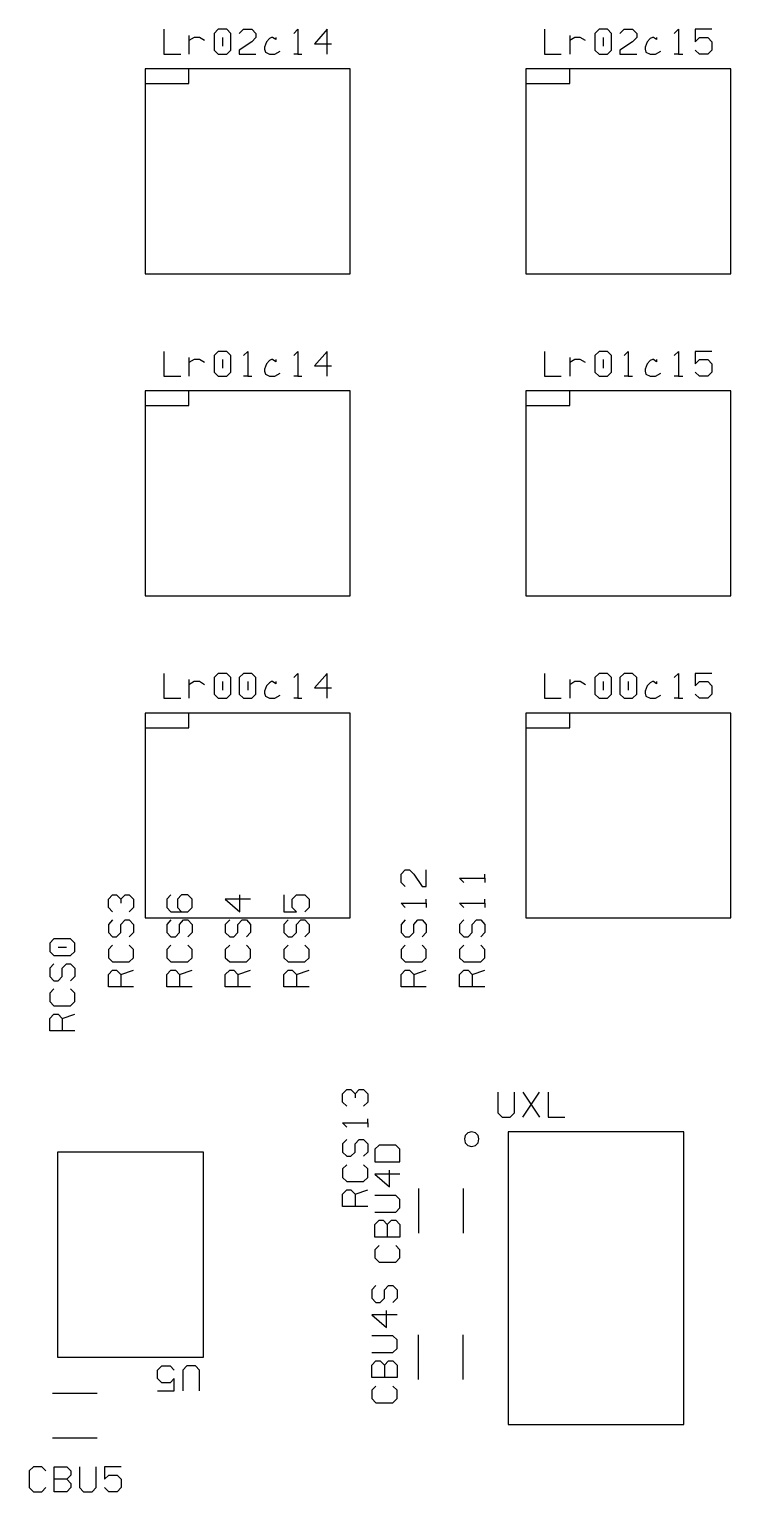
# Model space of a CAD drawing. Extents: x 0.09 to 4.46, y 0.02 to 2.61.
# Drawn here: x 3.897 to 4.368, y 0.293 to 1.277 of the extents above; entities that cross this region are included whole.
import ezdxf

# ---------------------------------------------------------------- set-up
doc = ezdxf.new("R2010")
doc.units = 0
doc.layers.get('0').update_dxf_attribs({"linetype": 'CONTINUOUS'})

msp = doc.modelspace()

# ---------------------------------------------------------------- linework, layer by layer
at = {"color": 0}
for p, q in [((3.98708, 1.27669), (3.98708, 1.25987)), ((4.0039, 1.27252), (4.0039, 1.25987)), ((4.00749, 1.2711), (4.0039, 1.26904)), ((4.01096, 1.2711), (4.00749, 1.2711)), ((4.01443, 1.26904), (4.01096, 1.2711)), ((4.0236, 1.27669), (4.02083, 1.27387)), ((4.02083, 1.27387), (4.02083, 1.26264)), ((4.02929, 1.27669), (4.0236, 1.27669)), ((4.02636, 1.2711), (4.02636, 1.26541)), ((4.03207, 1.27387), (4.02929, 1.27669)), ((4.03207, 1.26264), (4.03207, 1.27387)), ((4.03765, 1.27387), (4.04058, 1.27669)), ((4.04058, 1.27669), (4.04611, 1.27669)), ((4.04611, 1.27669), (4.04889, 1.27387)), ((4.04889, 1.2711), (4.04611, 1.26834)), ((4.04889, 1.27387), (4.04889, 1.2711)), ((4.05806, 1.2704), (4.05599, 1.26834)), ((4.05946, 1.2711), (4.05806, 1.2704)), ((4.06011, 1.2711), (4.05946, 1.2711)), ((4.06222, 1.26975), (4.06011, 1.2711)), ((4.06222, 1.2711), (4.06222, 1.26975)), ((4.07433, 1.27387), (4.0771, 1.27669)), ((4.0771, 1.27669), (4.0771, 1.25987)), ((4.09679, 1.27669), (4.08832, 1.26682)), ((4.09679, 1.25987), (4.09679, 1.27669)), ((4.24289, 1.27669), (4.24289, 1.25987)), ((4.25988, 1.27252), (4.25988, 1.25987)), ((4.26335, 1.2711), (4.25988, 1.26904)), ((4.26682, 1.2711), (4.26335, 1.2711)), ((4.2704, 1.26904), (4.26682, 1.2711)), ((4.27957, 1.27669), (4.27669, 1.27387)), ((4.27669, 1.27387), (4.27669, 1.26264)), ((4.28515, 1.27669), (4.27957, 1.27669)), ((4.28233, 1.2711), (4.28233, 1.26541)), ((4.28792, 1.27387), (4.28515, 1.27669)), ((4.28792, 1.26264), (4.28792, 1.27387)), ((4.29362, 1.27387), (4.29639, 1.27669)), ((4.29639, 1.27669), (4.30208, 1.27669)), ((4.30208, 1.27669), (4.30485, 1.27387)), ((4.30485, 1.2711), (4.30208, 1.26834)), ((4.30485, 1.27387), (4.30485, 1.2711)), ((4.31401, 1.2704), (4.31179, 1.26834)), ((4.31543, 1.2711), (4.31401, 1.2704)), ((4.31614, 1.2711), (4.31543, 1.2711)), ((4.31819, 1.26975), (4.31614, 1.2711)), ((4.31819, 1.2711), (4.31819, 1.26975)), ((4.33014, 1.27387), (4.3329, 1.27669)), ((4.3329, 1.27669), (4.3329, 1.25987)), ((4.35542, 1.27669), (4.34418, 1.27669)), ((4.34418, 1.27669), (4.34418, 1.26834)), ((4.34418, 1.26834), (4.34706, 1.2711)), ((4.34706, 1.2711), (4.35265, 1.2711)), ((4.35265, 1.2711), (4.35542, 1.26834)), ((3.98708, 1.25987), (3.99832, 1.25987)), ((4.02083, 1.26264), (4.0236, 1.25987)), ((4.0236, 1.25987), (4.02929, 1.25987)), ((4.02929, 1.25987), (4.03207, 1.26264)), ((4.04611, 1.26834), (4.03765, 1.26264)), ((4.03765, 1.26264), (4.03765, 1.25987)), ((4.03765, 1.25987), (4.04889, 1.25987)), ((4.05599, 1.26834), (4.05458, 1.2647)), ((4.05458, 1.2647), (4.05458, 1.26335)), ((4.05458, 1.26335), (4.05528, 1.26123)), ((4.05528, 1.26123), (4.05806, 1.25987)), ((4.05806, 1.25987), (4.06153, 1.25987)), ((4.06153, 1.25987), (4.06515, 1.26194)), ((4.0771, 1.25987), (4.07433, 1.25987)), ((4.0771, 1.25987), (4.07986, 1.25987)), ((4.08832, 1.26682), (4.09961, 1.26682)), ((4.24289, 1.25987), (4.25418, 1.25987)), ((4.27669, 1.26264), (4.27957, 1.25987)), ((4.27957, 1.25987), (4.28515, 1.25987)), ((4.28515, 1.25987), (4.28792, 1.26264)), ((4.30208, 1.26834), (4.29362, 1.26264)), ((4.29362, 1.26264), (4.29362, 1.25987)), ((4.29362, 1.25987), (4.30485, 1.25987)), ((4.31179, 1.26834), (4.31044, 1.2647)), ((4.31044, 1.2647), (4.31044, 1.26335)), ((4.31044, 1.26335), (4.31108, 1.26123)), ((4.31108, 1.26123), (4.31401, 1.25987)), ((4.31401, 1.25987), (4.31749, 1.25987)), ((4.31749, 1.25987), (4.32096, 1.26194)), ((4.3329, 1.25987), (4.33014, 1.25987)), ((4.3329, 1.25987), (4.33583, 1.25987)), ((4.34706, 1.25987), (4.34418, 1.26264)), ((4.35265, 1.25987), (4.34706, 1.25987)), ((4.35542, 1.26264), (4.35265, 1.25987)), ((4.35542, 1.26834), (4.35542, 1.26264)), ((4.11219, 1.25), (3.97444, 1.25)), ((3.97444, 1.25), (3.97444, 1.1122)), ((4.0039, 1.25), (3.97444, 1.25)), ((3.97444, 1.25), (3.97444, 1.24013)), ((4.0039, 1.24013), (4.0039, 1.25)), ((4.11219, 1.1122), (4.11219, 1.25)), ((4.36806, 1.25), (4.23025, 1.25)), ((4.23025, 1.25), (4.23025, 1.1122)), ((4.25988, 1.25), (4.23025, 1.25)), ((4.23025, 1.25), (4.23025, 1.24013)), ((4.25988, 1.24013), (4.25988, 1.25)), ((4.36806, 1.1122), (4.36806, 1.25)), ((3.97444, 1.24013), (3.98915, 1.24013)), ((3.98915, 1.24013), (4.0039, 1.24013)), ((4.23025, 1.24013), (4.24511, 1.24013)), ((4.24511, 1.24013), (4.25988, 1.24013)), ((3.97444, 1.1122), (4.04335, 1.1122)), ((4.04335, 1.1122), (4.11219, 1.1122)), ((4.23025, 1.1122), (4.29915, 1.1122)), ((4.29915, 1.1122), (4.36806, 1.1122)), ((3.98708, 1.06011), (3.98708, 1.04335)), ((4.0039, 1.05599), (4.0039, 1.04335)), ((4.00749, 1.05458), (4.0039, 1.05252)), ((4.01096, 1.05458), (4.00749, 1.05458)), ((4.01443, 1.05252), (4.01096, 1.05458)), ((4.0236, 1.06011), (4.02083, 1.05735)), ((4.02083, 1.05735), (4.02083, 1.04612)), ((4.02929, 1.06011), (4.0236, 1.06011)), ((4.02636, 1.05458), (4.02636, 1.04888)), ((4.03207, 1.05735), (4.02929, 1.06011)), ((4.03207, 1.04612), (4.03207, 1.05735)), ((4.04058, 1.05735), (4.04335, 1.06011)), ((4.04335, 1.06011), (4.04335, 1.04335)), ((4.05806, 1.05387), (4.05599, 1.05181)), ((4.05946, 1.05458), (4.05806, 1.05387)), ((4.06011, 1.05458), (4.05946, 1.05458)), ((4.06222, 1.05317), (4.06011, 1.05458)), ((4.06222, 1.05458), (4.06222, 1.05317)), ((4.07433, 1.05735), (4.0771, 1.06011)), ((4.0771, 1.06011), (4.0771, 1.04335)), ((4.09679, 1.06011), (4.08832, 1.05029)), ((4.09679, 1.04335), (4.09679, 1.06011)), ((4.24289, 1.06011), (4.24289, 1.04335)), ((4.25988, 1.05599), (4.25988, 1.04335)), ((4.26335, 1.05458), (4.25988, 1.05252)), ((4.26682, 1.05458), (4.26335, 1.05458)), ((4.2704, 1.05252), (4.26682, 1.05458)), ((4.27957, 1.06011), (4.27669, 1.05735)), ((4.27669, 1.05735), (4.27669, 1.04612)), ((4.28515, 1.06011), (4.27957, 1.06011)), ((4.28233, 1.05458), (4.28233, 1.04888)), ((4.28792, 1.05735), (4.28515, 1.06011)), ((4.28792, 1.04612), (4.28792, 1.05735)), ((4.29639, 1.05735), (4.29915, 1.06011)), ((4.29915, 1.06011), (4.29915, 1.04335)), ((4.31401, 1.05387), (4.31179, 1.05181)), ((4.31543, 1.05458), (4.31401, 1.05387)), ((4.31614, 1.05458), (4.31543, 1.05458)), ((4.31819, 1.05317), (4.31614, 1.05458)), ((4.31819, 1.05458), (4.31819, 1.05317)), ((4.33014, 1.05735), (4.3329, 1.06011)), ((4.3329, 1.06011), (4.3329, 1.04335)), ((4.35542, 1.06011), (4.34418, 1.06011)), ((4.34418, 1.06011), (4.34418, 1.05181)), ((4.34418, 1.05181), (4.34706, 1.05458)), ((4.34706, 1.05458), (4.35265, 1.05458)), ((4.35265, 1.05458), (4.35542, 1.05181)), ((3.98708, 1.04335), (3.99832, 1.04335)), ((4.02083, 1.04612), (4.0236, 1.04335)), ((4.0236, 1.04335), (4.02929, 1.04335)), ((4.02929, 1.04335), (4.03207, 1.04612)), ((4.04335, 1.04335), (4.04058, 1.04335)), ((4.04335, 1.04335), (4.04611, 1.04335)), ((4.05599, 1.05181), (4.05458, 1.04818)), ((4.05458, 1.04818), (4.05458, 1.04682)), ((4.05458, 1.04682), (4.05528, 1.04471)), ((4.05528, 1.04471), (4.05806, 1.04335)), ((4.05806, 1.04335), (4.06153, 1.04335)), ((4.06153, 1.04335), (4.06515, 1.04541)), ((4.0771, 1.04335), (4.07433, 1.04335)), ((4.0771, 1.04335), (4.07986, 1.04335)), ((4.08832, 1.05029), (4.09961, 1.05029)), ((4.24289, 1.04335), (4.25418, 1.04335)), ((4.27669, 1.04612), (4.27957, 1.04335)), ((4.27957, 1.04335), (4.28515, 1.04335)), ((4.28515, 1.04335), (4.28792, 1.04612)), ((4.29915, 1.04335), (4.29639, 1.04335)), ((4.29915, 1.04335), (4.30208, 1.04335)), ((4.31179, 1.05181), (4.31044, 1.04818)), ((4.31044, 1.04818), (4.31044, 1.04682)), ((4.31044, 1.04682), (4.31108, 1.04471)), ((4.31108, 1.04471), (4.31401, 1.04335)), ((4.31401, 1.04335), (4.31749, 1.04335)), ((4.31749, 1.04335), (4.32096, 1.04541)), ((4.3329, 1.04335), (4.33014, 1.04335)), ((4.3329, 1.04335), (4.33583, 1.04335)), ((4.34706, 1.04335), (4.34418, 1.04612)), ((4.35265, 1.04335), (4.34706, 1.04335)), ((4.35542, 1.04612), (4.35265, 1.04335)), ((4.35542, 1.05181), (4.35542, 1.04612)), ((4.11219, 1.03348), (3.97444, 1.03348)), ((3.97444, 1.03348), (3.97444, 0.895671)), ((4.0039, 1.03348), (3.97444, 1.03348)), ((3.97444, 1.03348), (3.97444, 1.0236)), ((4.0039, 1.0236), (4.0039, 1.03348)), ((4.11219, 0.895671), (4.11219, 1.03348)), ((4.36806, 1.03348), (4.23025, 1.03348)), ((4.23025, 1.03348), (4.23025, 0.895671)), ((4.25988, 1.03348), (4.23025, 1.03348)), ((4.23025, 1.03348), (4.23025, 1.0236)), ((4.25988, 1.0236), (4.25988, 1.03348)), ((4.36806, 0.895671), (4.36806, 1.03348)), ((3.97444, 1.0236), (3.98915, 1.0236)), ((3.98915, 1.0236), (4.0039, 1.0236)), ((4.23025, 1.0236), (4.24511, 1.0236)), ((4.24511, 1.0236), (4.25988, 1.0236)), ((3.97444, 0.895671), (4.04335, 0.895671)), ((4.04335, 0.895671), (4.11219, 0.895671)), ((4.23025, 0.895671), (4.29915, 0.895671)), ((4.29915, 0.895671), (4.36806, 0.895671)), ((3.98708, 0.843588), (3.98708, 0.826824)), ((4.0039, 0.839464), (4.0039, 0.826824)), ((4.00749, 0.838053), (4.0039, 0.835992)), ((4.01096, 0.838053), (4.00749, 0.838053)), ((4.01443, 0.835992), (4.01096, 0.838053)), ((4.0236, 0.843588), (4.02083, 0.840821)), ((4.02083, 0.840821), (4.02083, 0.82959)), ((4.02929, 0.843588), (4.0236, 0.843588)), ((4.02636, 0.838053), (4.02636, 0.832357)), ((4.03207, 0.840821), (4.02929, 0.843588)), ((4.03207, 0.82959), (4.03207, 0.840821)), ((4.04058, 0.843588), (4.03765, 0.840821)), ((4.03765, 0.840821), (4.03765, 0.82959)), ((4.04611, 0.843588), (4.04058, 0.843588)), ((4.04335, 0.838053), (4.04335, 0.832357)), ((4.04889, 0.840821), (4.04611, 0.843588)), ((4.04889, 0.82959), (4.04889, 0.840821)), ((4.05806, 0.837349), (4.05599, 0.835124)), ((4.05946, 0.838053), (4.05806, 0.837349)), ((4.06011, 0.838053), (4.05946, 0.838053)), ((4.06222, 0.836643), (4.06011, 0.838053)), ((4.06222, 0.838053), (4.06222, 0.836643)), ((4.07433, 0.840821), (4.0771, 0.843588)), ((4.0771, 0.843588), (4.0771, 0.826824)), ((4.09679, 0.843588), (4.08832, 0.833768)), ((4.09679, 0.826824), (4.09679, 0.843588)), ((4.24289, 0.843588), (4.24289, 0.826824)), ((4.25988, 0.839464), (4.25988, 0.826824)), ((4.26335, 0.838053), (4.25988, 0.835992)), ((4.26682, 0.838053), (4.26335, 0.838053)), ((4.2704, 0.835992), (4.26682, 0.838053)), ((4.27957, 0.843588), (4.27669, 0.840821)), ((4.27669, 0.840821), (4.27669, 0.82959)), ((4.28515, 0.843588), (4.27957, 0.843588)), ((4.28233, 0.838053), (4.28233, 0.832357)), ((4.28792, 0.840821), (4.28515, 0.843588)), ((4.28792, 0.82959), (4.28792, 0.840821)), ((4.29639, 0.843588), (4.29362, 0.840821)), ((4.29362, 0.840821), (4.29362, 0.82959)), ((4.30208, 0.843588), (4.29639, 0.843588)), ((4.29915, 0.838053), (4.29915, 0.832357)), ((4.30485, 0.840821), (4.30208, 0.843588)), ((4.30485, 0.82959), (4.30485, 0.840821)), ((4.31401, 0.837349), (4.31179, 0.835124)), ((4.31543, 0.838053), (4.31401, 0.837349)), ((4.31614, 0.838053), (4.31543, 0.838053)), ((4.31819, 0.836643), (4.31614, 0.838053)), ((4.31819, 0.838053), (4.31819, 0.836643)), ((4.33014, 0.840821), (4.3329, 0.843588)), ((4.3329, 0.843588), (4.3329, 0.826824)), ((4.35542, 0.843588), (4.34418, 0.843588)), ((4.34418, 0.843588), (4.34418, 0.835124)), ((4.34418, 0.835124), (4.34706, 0.838053)), ((4.34706, 0.838053), (4.35265, 0.838053)), ((4.35265, 0.838053), (4.35542, 0.835124)), ((3.98708, 0.826824), (3.99832, 0.826824)), ((4.02083, 0.82959), (4.0236, 0.826824)), ((4.0236, 0.826824), (4.02929, 0.826824)), ((4.02929, 0.826824), (4.03207, 0.82959)), ((4.03765, 0.82959), (4.04058, 0.826824)), ((4.04058, 0.826824), (4.04611, 0.826824)), ((4.04611, 0.826824), (4.04889, 0.82959)), ((4.05599, 0.835124), (4.05458, 0.831651)), ((4.05458, 0.831651), (4.05458, 0.830296)), ((4.05458, 0.830296), (4.05528, 0.828179)), ((4.05528, 0.828179), (4.05806, 0.826824)), ((4.05806, 0.826824), (4.06153, 0.826824)), ((4.06153, 0.826824), (4.06515, 0.828885)), ((4.0771, 0.826824), (4.07433, 0.826824)), ((4.0771, 0.826824), (4.07986, 0.826824)), ((4.08832, 0.833768), (4.09961, 0.833768)), ((4.24289, 0.826824), (4.25418, 0.826824)), ((4.27669, 0.82959), (4.27957, 0.826824)), ((4.27957, 0.826824), (4.28515, 0.826824)), ((4.28515, 0.826824), (4.28792, 0.82959)), ((4.29362, 0.82959), (4.29639, 0.826824)), ((4.29639, 0.826824), (4.30208, 0.826824)), ((4.30208, 0.826824), (4.30485, 0.82959)), ((4.31179, 0.835124), (4.31044, 0.831651)), ((4.31044, 0.831651), (4.31044, 0.830296)), ((4.31044, 0.830296), (4.31108, 0.828179)), ((4.31108, 0.828179), (4.31401, 0.826824)), ((4.31401, 0.826824), (4.31749, 0.826824)), ((4.31749, 0.826824), (4.32096, 0.828885)), ((4.3329, 0.826824), (4.33014, 0.826824)), ((4.3329, 0.826824), (4.33583, 0.826824)), ((4.34706, 0.826824), (4.34418, 0.82959)), ((4.35265, 0.826824), (4.34706, 0.826824)), ((4.35542, 0.82959), (4.35265, 0.826824)), ((4.35542, 0.835124), (4.35542, 0.82959)), ((4.11219, 0.816949), (3.97444, 0.816949)), ((3.97444, 0.816949), (3.97444, 0.679144)), ((4.0039, 0.816949), (3.97444, 0.816949)), ((3.97444, 0.816949), (3.97444, 0.807075)), ((4.0039, 0.807075), (4.0039, 0.816949)), ((4.11219, 0.679144), (4.11219, 0.816949)), ((4.36806, 0.816949), (4.23025, 0.816949)), ((4.23025, 0.816949), (4.23025, 0.679144)), ((4.25988, 0.816949), (4.23025, 0.816949)), ((4.23025, 0.816949), (4.23025, 0.807075)), ((4.25988, 0.807075), (4.25988, 0.816949)), ((4.36806, 0.679144), (4.36806, 0.816949)), ((3.97444, 0.807075), (3.98915, 0.807075)), ((3.98915, 0.807075), (4.0039, 0.807075)), ((4.23025, 0.807075), (4.24511, 0.807075)), ((4.24511, 0.807075), (4.25988, 0.807075)), ((4.14654, 0.708604), (4.14931, 0.711535)), ((4.14654, 0.703071), (4.14654, 0.708604)), ((4.14931, 0.711535), (4.15207, 0.711535)), ((4.15207, 0.711535), (4.155, 0.708604)), ((4.155, 0.708604), (4.16054, 0.700304)), ((4.16336, 0.700304), (4.16336, 0.711535)), ((4.20281, 0.705838), (4.20281, 0.708604)), ((4.14931, 0.700304), (4.14654, 0.703071)), ((4.16054, 0.700304), (4.16336, 0.700304)), ((4.18875, 0.703071), (4.18582, 0.705838)), ((4.18582, 0.705838), (4.20281, 0.705838)), ((4.20281, 0.705838), (4.20281, 0.703071)), ((3.94971, 0.691786), (3.95247, 0.694607)), ((3.94971, 0.686089), (3.94971, 0.691786)), ((3.95247, 0.694607), (3.95529, 0.694607)), ((3.95529, 0.694607), (3.95806, 0.691786)), ((3.95806, 0.691786), (3.96099, 0.694607)), ((3.95806, 0.691786), (3.95806, 0.689019)), ((3.96099, 0.694607), (3.96376, 0.694607)), ((3.96376, 0.694607), (3.96653, 0.691786)), ((3.96653, 0.691786), (3.96653, 0.686089)), ((3.99181, 0.694607), (3.98904, 0.691786)), ((3.98904, 0.691786), (3.98904, 0.686089)), ((3.99892, 0.694607), (3.9961, 0.691786)), ((3.9961, 0.691786), (3.9961, 0.686089)), ((4.00304, 0.694607), (3.99892, 0.694607)), ((4.00597, 0.691786), (4.00304, 0.694607)), ((4.00597, 0.686089), (4.00597, 0.691786)), ((4.04531, 0.691786), (4.02832, 0.691786)), ((4.02832, 0.691786), (4.03819, 0.683322)), ((4.03819, 0.683322), (4.03819, 0.694607)), ((4.06776, 0.694607), (4.06776, 0.683322)), ((4.07335, 0.691786), (4.07622, 0.694607)), ((4.07335, 0.686089), (4.07335, 0.691786)), ((4.07622, 0.694607), (4.08182, 0.694607)), ((4.08182, 0.694607), (4.08458, 0.691786)), ((4.08458, 0.691786), (4.08458, 0.686089)), ((4.14931, 0.686089), (4.14654, 0.689019)), ((4.14654, 0.689019), (4.16336, 0.689019)), ((4.16336, 0.689019), (4.16336, 0.691786)), ((4.16336, 0.689019), (4.16336, 0.686089)), ((4.18875, 0.686089), (4.18582, 0.689019)), ((4.18582, 0.689019), (4.20281, 0.689019)), ((4.20281, 0.689019), (4.20281, 0.691786)), ((4.20281, 0.689019), (4.20281, 0.686089)), ((3.95247, 0.683322), (3.94971, 0.686089)), ((3.96653, 0.686089), (3.96376, 0.683322)), ((3.97444, 0.679144), (4.04335, 0.679144)), ((3.98904, 0.686089), (3.99181, 0.683322)), ((3.99181, 0.683322), (4.00304, 0.683322)), ((3.9961, 0.686089), (3.99892, 0.683322)), ((4.00304, 0.683322), (4.00597, 0.686089)), ((4.04335, 0.679144), (4.11219, 0.679144)), ((4.06776, 0.683322), (4.07622, 0.683322)), ((4.07622, 0.683322), (4.07335, 0.686089)), ((4.08458, 0.686089), (4.08182, 0.683322)), ((4.23025, 0.679144), (4.29915, 0.679144)), ((4.29915, 0.679144), (4.36806, 0.679144)), ((3.95247, 0.677789), (3.94971, 0.674858)), ((3.94971, 0.674858), (3.94971, 0.669325)), ((3.94971, 0.669325), (3.95247, 0.666504)), ((3.95529, 0.666504), (3.95806, 0.669325)), ((3.95806, 0.674858), (3.96099, 0.677789)), ((3.95806, 0.669325), (3.95806, 0.674858)), ((3.96099, 0.677789), (3.96376, 0.677789)), ((3.96376, 0.677789), (3.96653, 0.674858)), ((3.96653, 0.669325), (3.96376, 0.666504)), ((3.96653, 0.674858), (3.96653, 0.669325)), ((3.99181, 0.677789), (3.98904, 0.674858)), ((3.98904, 0.674858), (3.98904, 0.669325)), ((3.98904, 0.669325), (3.99181, 0.666504)), ((3.99474, 0.666504), (3.9975, 0.669325)), ((3.9975, 0.674858), (4.00028, 0.677789)), ((3.9975, 0.669325), (3.9975, 0.674858)), ((4.00028, 0.677789), (4.00304, 0.677789)), ((4.00304, 0.677789), (4.00597, 0.674858)), ((4.00597, 0.669325), (4.00304, 0.666504)), ((4.00597, 0.674858), (4.00597, 0.669325)), ((4.03125, 0.677789), (4.02832, 0.674858)), ((4.02832, 0.674858), (4.02832, 0.669325)), ((4.02832, 0.669325), (4.03125, 0.666504)), ((4.03401, 0.666504), (4.03678, 0.669325)), ((4.03678, 0.674858), (4.03961, 0.677789)), ((4.03678, 0.669325), (4.03678, 0.674858)), ((4.03961, 0.677789), (4.04249, 0.677789)), ((4.04249, 0.677789), (4.04531, 0.674858)), ((4.04531, 0.669325), (4.04249, 0.666504)), ((4.04531, 0.674858), (4.04531, 0.669325)), ((4.07053, 0.677789), (4.06776, 0.674858)), ((4.06776, 0.674858), (4.06776, 0.669325)), ((4.06776, 0.669325), (4.07053, 0.666504)), ((4.07335, 0.666504), (4.07622, 0.669325)), ((4.07622, 0.674858), (4.07904, 0.677789)), ((4.07622, 0.669325), (4.07622, 0.674858)), ((4.07904, 0.677789), (4.08182, 0.677789)), ((4.08182, 0.677789), (4.08458, 0.674858)), ((4.08458, 0.669325), (4.08182, 0.666504)), ((4.08458, 0.674858), (4.08458, 0.669325)), ((4.14931, 0.677789), (4.14654, 0.674858)), ((4.14654, 0.674858), (4.14654, 0.669325)), ((4.14654, 0.669325), (4.14931, 0.666504)), ((4.15207, 0.666504), (4.155, 0.669325)), ((4.155, 0.674858), (4.15776, 0.677789)), ((4.155, 0.669325), (4.155, 0.674858)), ((4.15776, 0.677789), (4.16054, 0.677789)), ((4.16054, 0.677789), (4.16336, 0.674858)), ((4.16336, 0.669325), (4.16054, 0.666504)), ((4.16336, 0.674858), (4.16336, 0.669325)), ((4.18875, 0.677789), (4.18582, 0.674858)), ((4.18582, 0.674858), (4.18582, 0.669325)), ((4.18582, 0.669325), (4.18875, 0.666504)), ((4.19151, 0.666504), (4.19428, 0.669325)), ((4.19428, 0.674858), (4.1971, 0.677789)), ((4.19428, 0.669325), (4.19428, 0.674858)), ((4.1971, 0.677789), (4.19997, 0.677789)), ((4.19997, 0.677789), (4.20281, 0.674858)), ((4.20281, 0.669325), (4.19997, 0.666504)), ((4.20281, 0.674858), (4.20281, 0.669325)), ((3.91303, 0.665147), (3.91026, 0.662218)), ((3.91026, 0.662218), (3.91026, 0.656685)), ((3.92432, 0.665147), (3.91303, 0.665147)), ((3.91596, 0.659451), (3.92156, 0.659451)), ((3.92725, 0.662218), (3.92432, 0.665147)), ((3.92725, 0.656685), (3.92725, 0.662218)), ((3.95247, 0.660807), (3.94971, 0.65804)), ((3.95247, 0.666504), (3.95529, 0.666504)), ((3.96653, 0.65804), (3.96376, 0.660807)), ((3.99181, 0.660807), (3.98904, 0.65804)), ((3.99181, 0.666504), (3.99474, 0.666504)), ((4.00597, 0.65804), (4.00304, 0.660807)), ((4.03125, 0.660807), (4.02832, 0.65804)), ((4.03125, 0.666504), (4.03401, 0.666504)), ((4.04531, 0.65804), (4.04249, 0.660807)), ((4.07053, 0.660807), (4.06776, 0.65804)), ((4.07053, 0.666504), (4.07335, 0.666504)), ((4.08458, 0.65804), (4.08182, 0.660807)), ((4.14931, 0.660807), (4.14654, 0.65804)), ((4.14931, 0.666504), (4.15207, 0.666504)), ((4.16336, 0.65804), (4.16054, 0.660807)), ((4.18875, 0.660807), (4.18582, 0.65804)), ((4.18875, 0.666504), (4.19151, 0.666504)), ((4.20281, 0.65804), (4.19997, 0.660807)), ((3.91026, 0.656685), (3.91303, 0.653862)), ((3.91303, 0.653862), (3.92432, 0.653862)), ((3.92432, 0.653862), (3.92725, 0.656685)), ((3.94971, 0.65804), (3.94971, 0.652344)), ((3.94971, 0.652344), (3.95247, 0.649576)), ((3.95247, 0.649576), (3.96376, 0.649576)), ((3.96376, 0.649576), (3.96653, 0.652344)), ((3.96653, 0.652344), (3.96653, 0.65804)), ((3.98904, 0.65804), (3.98904, 0.652344)), ((3.98904, 0.652344), (3.99181, 0.649576)), ((3.99181, 0.649576), (4.00304, 0.649576)), ((4.00304, 0.649576), (4.00597, 0.652344)), ((4.00597, 0.652344), (4.00597, 0.65804)), ((4.02832, 0.65804), (4.02832, 0.652344)), ((4.02832, 0.652344), (4.03125, 0.649576)), ((4.03125, 0.649576), (4.04249, 0.649576)), ((4.04249, 0.649576), (4.04531, 0.652344)), ((4.04531, 0.652344), (4.04531, 0.65804)), ((4.06776, 0.65804), (4.06776, 0.652344)), ((4.06776, 0.652344), (4.07053, 0.649576)), ((4.07053, 0.649576), (4.08182, 0.649576)), ((4.08182, 0.649576), (4.08458, 0.652344)), ((4.08458, 0.652344), (4.08458, 0.65804)), ((4.14654, 0.65804), (4.14654, 0.652344)), ((4.14654, 0.652344), (4.14931, 0.649576)), ((4.14931, 0.649576), (4.16054, 0.649576)), ((4.16054, 0.649576), (4.16336, 0.652344)), ((4.16336, 0.652344), (4.16336, 0.65804)), ((4.18582, 0.65804), (4.18582, 0.652344)), ((4.18582, 0.652344), (4.18875, 0.649576)), ((4.18875, 0.649576), (4.19997, 0.649576)), ((4.19997, 0.649576), (4.20281, 0.652344)), ((4.20281, 0.652344), (4.20281, 0.65804)), ((3.91303, 0.648221), (3.91026, 0.6454)), ((3.91026, 0.6454), (3.91026, 0.639703)), ((3.91026, 0.639703), (3.91303, 0.636936)), ((3.91596, 0.636936), (3.91872, 0.639703)), ((3.91872, 0.6454), (3.92156, 0.648221)), ((3.91872, 0.639703), (3.91872, 0.6454)), ((3.92156, 0.648221), (3.92432, 0.648221)), ((3.92432, 0.648221), (3.92725, 0.6454)), ((3.92725, 0.639703), (3.92432, 0.636936)), ((3.92725, 0.6454), (3.92725, 0.639703)), ((3.94971, 0.641114), (3.95247, 0.644043)), ((3.94971, 0.632758), (3.94971, 0.641114)), ((3.95247, 0.644043), (3.95529, 0.644043)), ((3.95529, 0.644043), (3.95806, 0.641114)), ((3.95806, 0.641114), (3.96653, 0.644043)), ((3.95806, 0.641114), (3.95806, 0.632758)), ((3.98904, 0.641114), (3.99181, 0.644043)), ((3.98904, 0.632758), (3.98904, 0.641114)), ((3.99181, 0.644043), (3.99474, 0.644043)), ((3.99474, 0.644043), (3.9975, 0.641114)), ((3.9975, 0.641114), (4.00597, 0.644043)), ((3.9975, 0.641114), (3.9975, 0.632758)), ((4.02832, 0.641114), (4.03125, 0.644043)), ((4.02832, 0.632758), (4.02832, 0.641114)), ((4.03125, 0.644043), (4.03401, 0.644043)), ((4.03401, 0.644043), (4.03678, 0.641114)), ((4.03678, 0.641114), (4.04531, 0.644043)), ((4.03678, 0.641114), (4.03678, 0.632758)), ((4.06776, 0.641114), (4.07053, 0.644043)), ((4.06776, 0.632758), (4.06776, 0.641114)), ((4.07053, 0.644043), (4.07335, 0.644043)), ((4.07335, 0.644043), (4.07622, 0.641114)), ((4.07622, 0.641114), (4.08458, 0.644043)), ((4.07622, 0.641114), (4.07622, 0.632758)), ((4.14654, 0.641114), (4.14931, 0.644043)), ((4.14654, 0.632758), (4.14654, 0.641114)), ((4.14931, 0.644043), (4.15207, 0.644043)), ((4.15207, 0.644043), (4.155, 0.641114)), ((4.155, 0.641114), (4.16336, 0.644043)), ((4.155, 0.641114), (4.155, 0.632758)), ((4.18582, 0.641114), (4.18875, 0.644043)), ((4.18582, 0.632758), (4.18582, 0.641114)), ((4.18875, 0.644043), (4.19151, 0.644043)), ((4.19151, 0.644043), (4.19428, 0.641114)), ((4.19428, 0.641114), (4.20281, 0.644043)), ((4.19428, 0.641114), (4.19428, 0.632758)), ((3.91303, 0.631401), (3.91026, 0.628472)), ((3.91303, 0.636936), (3.91596, 0.636936)), ((3.92725, 0.628472), (3.92432, 0.631401)), ((3.96653, 0.632758), (3.94971, 0.632758)), ((4.00597, 0.632758), (3.98904, 0.632758)), ((4.04531, 0.632758), (4.02832, 0.632758)), ((4.08458, 0.632758), (4.06776, 0.632758)), ((4.16336, 0.632758), (4.14654, 0.632758)), ((4.20281, 0.632758), (4.18582, 0.632758)), ((3.91026, 0.628472), (3.91026, 0.622939)), ((3.91026, 0.622939), (3.91303, 0.620117)), ((3.91303, 0.620117), (3.92432, 0.620117)), ((3.92432, 0.620117), (3.92725, 0.622939)), ((3.92725, 0.622939), (3.92725, 0.628472)), ((3.91026, 0.611654), (3.91303, 0.614421)), ((3.91026, 0.60319), (3.91026, 0.611654)), ((3.91303, 0.614421), (3.91596, 0.614421)), ((3.91596, 0.614421), (3.91872, 0.611654)), ((3.91872, 0.611654), (3.92725, 0.614421)), ((3.91872, 0.611654), (3.91872, 0.60319)), ((3.92725, 0.60319), (3.91026, 0.60319)), ((4.1071, 0.560981), (4.11003, 0.563911)), ((4.1071, 0.555393), (4.1071, 0.560981)), ((4.11003, 0.563911), (4.11279, 0.563911)), ((4.11279, 0.563911), (4.11556, 0.560981)), ((4.11556, 0.560981), (4.11833, 0.563911)), ((4.11556, 0.560981), (4.11556, 0.558214)), ((4.11833, 0.563911), (4.12125, 0.563911)), ((4.12125, 0.563911), (4.12403, 0.560981)), ((4.12403, 0.560981), (4.12403, 0.555393)), ((4.21153, 0.562067), (4.21153, 0.548068)), ((4.22276, 0.548068), (4.22276, 0.562067)), ((4.22835, 0.562067), (4.23958, 0.545301)), ((4.22835, 0.545301), (4.23958, 0.562067)), ((4.24528, 0.562067), (4.24528, 0.545301)), ((4.11003, 0.552626), (4.1071, 0.555393)), ((4.12403, 0.555393), (4.12125, 0.552626)), ((4.11003, 0.538465), (4.1071, 0.541396)), ((4.1071, 0.541396), (4.12403, 0.541396)), ((4.12403, 0.541396), (4.12403, 0.544162)), ((4.12403, 0.541396), (4.12403, 0.538465)), ((4.21153, 0.548068), (4.21431, 0.545301)), ((4.21431, 0.545301), (4.21983, 0.545301)), ((4.21983, 0.545301), (4.22276, 0.548068)), ((4.24528, 0.545301), (4.25651, 0.545301)), ((4.18956, 0.532932), (4.18901, 0.530544)), ((4.1914, 0.534722), (4.18956, 0.532932)), ((4.1939, 0.535428), (4.1914, 0.534722)), ((4.1964, 0.534722), (4.1939, 0.535428)), ((4.19819, 0.532932), (4.1964, 0.534722)), ((4.19874, 0.530544), (4.19819, 0.532932)), ((4.33664, 0.535428), (4.21847, 0.535428)), ((4.21847, 0.535428), (4.21847, 0.436957)), ((4.33664, 0.338596), (4.33664, 0.535428)), ((4.01372, 0.521647), (3.91542, 0.521647)), ((3.91542, 0.521647), (3.91542, 0.383897)), ((4.01372, 0.4528), (4.01372, 0.521647)), ((4.11003, 0.530165), (4.1071, 0.527235)), ((4.1071, 0.527235), (4.1071, 0.521647)), ((4.1071, 0.521647), (4.11003, 0.518881)), ((4.11279, 0.518881), (4.11556, 0.521647)), ((4.11556, 0.527235), (4.11833, 0.530165)), ((4.11556, 0.521647), (4.11556, 0.527235)), ((4.11833, 0.530165), (4.12125, 0.530165)), ((4.12125, 0.530165), (4.12403, 0.527235)), ((4.12403, 0.521647), (4.12125, 0.518881)), ((4.12403, 0.527235), (4.12403, 0.521647)), ((4.13167, 0.526367), (4.12875, 0.5236)), ((4.12875, 0.5236), (4.12875, 0.515136)), ((4.1429, 0.526367), (4.13167, 0.526367)), ((4.14567, 0.5236), (4.1429, 0.526367)), ((4.14567, 0.515136), (4.14567, 0.5236)), ((4.18901, 0.530544), (4.18956, 0.528049)), ((4.18956, 0.528049), (4.1914, 0.526258)), ((4.1914, 0.526258), (4.1939, 0.525553)), ((4.1939, 0.525553), (4.1964, 0.526258)), ((4.1964, 0.526258), (4.19819, 0.528049)), ((4.19819, 0.528049), (4.19874, 0.530544)), ((4.11003, 0.513183), (4.1071, 0.510417)), ((4.11003, 0.518881), (4.11279, 0.518881)), ((4.12403, 0.510417), (4.12125, 0.513183)), ((4.12875, 0.515136), (4.14567, 0.515136)), ((4.1071, 0.510417), (4.1071, 0.504719)), ((4.1071, 0.504719), (4.11003, 0.501953)), ((4.11003, 0.501953), (4.12125, 0.501953)), ((4.12125, 0.501953), (4.12403, 0.504719)), ((4.12403, 0.504719), (4.12403, 0.510417)), ((4.14567, 0.506782), (4.12875, 0.506782)), ((4.12875, 0.506782), (4.13861, 0.498318)), ((4.13861, 0.498318), (4.13861, 0.509603)), ((4.1071, 0.49349), (4.11003, 0.496365)), ((4.1071, 0.485135), (4.1071, 0.49349)), ((4.11003, 0.496365), (4.11279, 0.496365)), ((4.11279, 0.496365), (4.11556, 0.49349)), ((4.11556, 0.49349), (4.12403, 0.496365)), ((4.11556, 0.49349), (4.11556, 0.485135)), ((4.1429, 0.492622), (4.12875, 0.492622)), ((4.14567, 0.489854), (4.1429, 0.492622)), ((4.15821, 0.497233), (4.15821, 0.467231)), ((4.18821, 0.497233), (4.18821, 0.467231)), ((4.12403, 0.485135), (4.1071, 0.485135)), ((4.1429, 0.481392), (4.14567, 0.484321)), ((4.14567, 0.484321), (4.14567, 0.489854)), ((4.12875, 0.481392), (4.1429, 0.481392)), ((4.12875, 0.473036), (4.13167, 0.475857)), ((4.12875, 0.464572), (4.12875, 0.473036)), ((4.13167, 0.475857), (4.13444, 0.475857)), ((4.13444, 0.475857), (4.13721, 0.473036)), ((4.13721, 0.473036), (4.13997, 0.475857)), ((4.13721, 0.473036), (4.13721, 0.464572)), ((4.13997, 0.475857), (4.1429, 0.475857)), ((4.1429, 0.475857), (4.14567, 0.473036)), ((4.14567, 0.473036), (4.14567, 0.464572)), ((4.14567, 0.464572), (4.12875, 0.464572)), ((4.01372, 0.383897), (4.01372, 0.4528)), ((4.13167, 0.458876), (4.12875, 0.456108)), ((4.12875, 0.456108), (4.12875, 0.450575)), ((4.14567, 0.456108), (4.1429, 0.458876)), ((4.14567, 0.450575), (4.14567, 0.456108)), ((4.12875, 0.450575), (4.13167, 0.447646)), ((4.13167, 0.447646), (4.1429, 0.447646)), ((4.1429, 0.447646), (4.14567, 0.450575)), ((4.21847, 0.436957), (4.21847, 0.338596)), ((4.12956, 0.431967), (4.12679, 0.429144)), ((4.12679, 0.429144), (4.12679, 0.423449)), ((4.12679, 0.423449), (4.12956, 0.420682)), ((4.13249, 0.420682), (4.13525, 0.423449)), ((4.13525, 0.429144), (4.13807, 0.431967)), ((4.13525, 0.423449), (4.13525, 0.429144)), ((4.13807, 0.431967), (4.14085, 0.431967)), ((4.14085, 0.431967), (4.14378, 0.429144)), ((4.14378, 0.423449), (4.14085, 0.420682)), ((4.14378, 0.429144), (4.14378, 0.423449)), ((4.12956, 0.420682), (4.13249, 0.420682)), ((4.13667, 0.403863), (4.13667, 0.415147)), ((4.14378, 0.412218), (4.12679, 0.412218)), ((4.12679, 0.412218), (4.13667, 0.403863)), ((4.14085, 0.398221), (4.12679, 0.398221)), ((4.14378, 0.3954), (4.14085, 0.398221)), ((4.14378, 0.389703), (4.14378, 0.3954)), ((4.15821, 0.368869), (4.15821, 0.398872)), ((4.18821, 0.368869), (4.18821, 0.398872)), ((3.91542, 0.383897), (4.01372, 0.383897)), ((4.12679, 0.386936), (4.14085, 0.386936)), ((4.14085, 0.386936), (4.14378, 0.389703)), ((3.98281, 0.375162), (3.98568, 0.377929)), ((3.98281, 0.369575), (3.98281, 0.375162)), ((3.98568, 0.377929), (3.99126, 0.377929)), ((3.99126, 0.377929), (3.99403, 0.375162)), ((4.0025, 0.377929), (3.99972, 0.375162)), ((3.99972, 0.375162), (3.99972, 0.361111)), ((4.00819, 0.377929), (4.0025, 0.377929)), ((4.01096, 0.375162), (4.00819, 0.377929)), ((4.01096, 0.361111), (4.01096, 0.375162)), ((4.12679, 0.378472), (4.12956, 0.381401)), ((4.12679, 0.370117), (4.12679, 0.378472)), ((4.12956, 0.381401), (4.13249, 0.381401)), ((4.13249, 0.381401), (4.13525, 0.378472)), ((4.13525, 0.378472), (4.13807, 0.381401)), ((4.13525, 0.378472), (4.13525, 0.370117)), ((4.13807, 0.381401), (4.14085, 0.381401)), ((4.14085, 0.381401), (4.14378, 0.378472)), ((4.14378, 0.378472), (4.14378, 0.370117)), ((3.98568, 0.366644), (3.98281, 0.369575)), ((3.99126, 0.366644), (3.98568, 0.366644)), ((3.99403, 0.369575), (3.99126, 0.366644)), ((3.99403, 0.361111), (3.99403, 0.369575)), ((4.14378, 0.370117), (4.12679, 0.370117)), ((4.12956, 0.364421), (4.12679, 0.361654)), ((4.14378, 0.361654), (4.14085, 0.364421)), ((3.94222, 0.359429), (3.91222, 0.359429)), ((3.98281, 0.361111), (3.99403, 0.361111)), ((4.12679, 0.361654), (4.12679, 0.355957)), ((4.12679, 0.355957), (4.12956, 0.35319)), ((4.14085, 0.35319), (4.14378, 0.355957)), ((4.14378, 0.355957), (4.14378, 0.361654)), ((4.12956, 0.35319), (4.14085, 0.35319)), ((4.21847, 0.338596), (4.33664, 0.338596)), ((3.94222, 0.329428), (3.91222, 0.329428)), ((3.89931, 0.310113), (3.89654, 0.307346)), ((3.89654, 0.307346), (3.89654, 0.296115)), ((3.905, 0.310113), (3.89931, 0.310113)), ((3.90776, 0.307346), (3.905, 0.310113)), ((3.91336, 0.293349), (3.91336, 0.310113)), ((3.91336, 0.310113), (3.92182, 0.310113)), ((3.92182, 0.310113), (3.92458, 0.307346)), ((3.92458, 0.307346), (3.92458, 0.304579)), ((3.93028, 0.310113), (3.93028, 0.296115)), ((3.94151, 0.296115), (3.94151, 0.310113)), ((3.95833, 0.310113), (3.9471, 0.310113)), ((3.9471, 0.310113), (3.9471, 0.301812)), ((3.89654, 0.296115), (3.89931, 0.293349)), ((3.905, 0.293349), (3.90776, 0.296115)), ((3.92182, 0.301812), (3.91336, 0.301812)), ((3.92458, 0.304579), (3.92182, 0.301812)), ((3.92182, 0.301812), (3.92458, 0.298882)), ((3.92458, 0.296115), (3.92182, 0.293349)), ((3.92458, 0.298882), (3.92458, 0.296115)), ((3.93028, 0.296115), (3.93306, 0.293349)), ((3.93875, 0.293349), (3.94151, 0.296115)), ((3.9471, 0.301812), (3.94997, 0.304579)), ((3.94997, 0.293349), (3.9471, 0.296115)), ((3.94997, 0.304579), (3.95557, 0.304579)), ((3.95557, 0.304579), (3.95833, 0.301812)), ((3.95833, 0.296115), (3.95557, 0.293349)), ((3.95833, 0.301812), (3.95833, 0.296115)), ((3.89931, 0.293349), (3.905, 0.293349)), ((3.92182, 0.293349), (3.91336, 0.293349)), ((3.93306, 0.293349), (3.93875, 0.293349)), ((3.95557, 0.293349), (3.94997, 0.293349))]:
    msp.add_line(p, q, dxfattribs=at)

doc.saveas('drawing.dxf')
